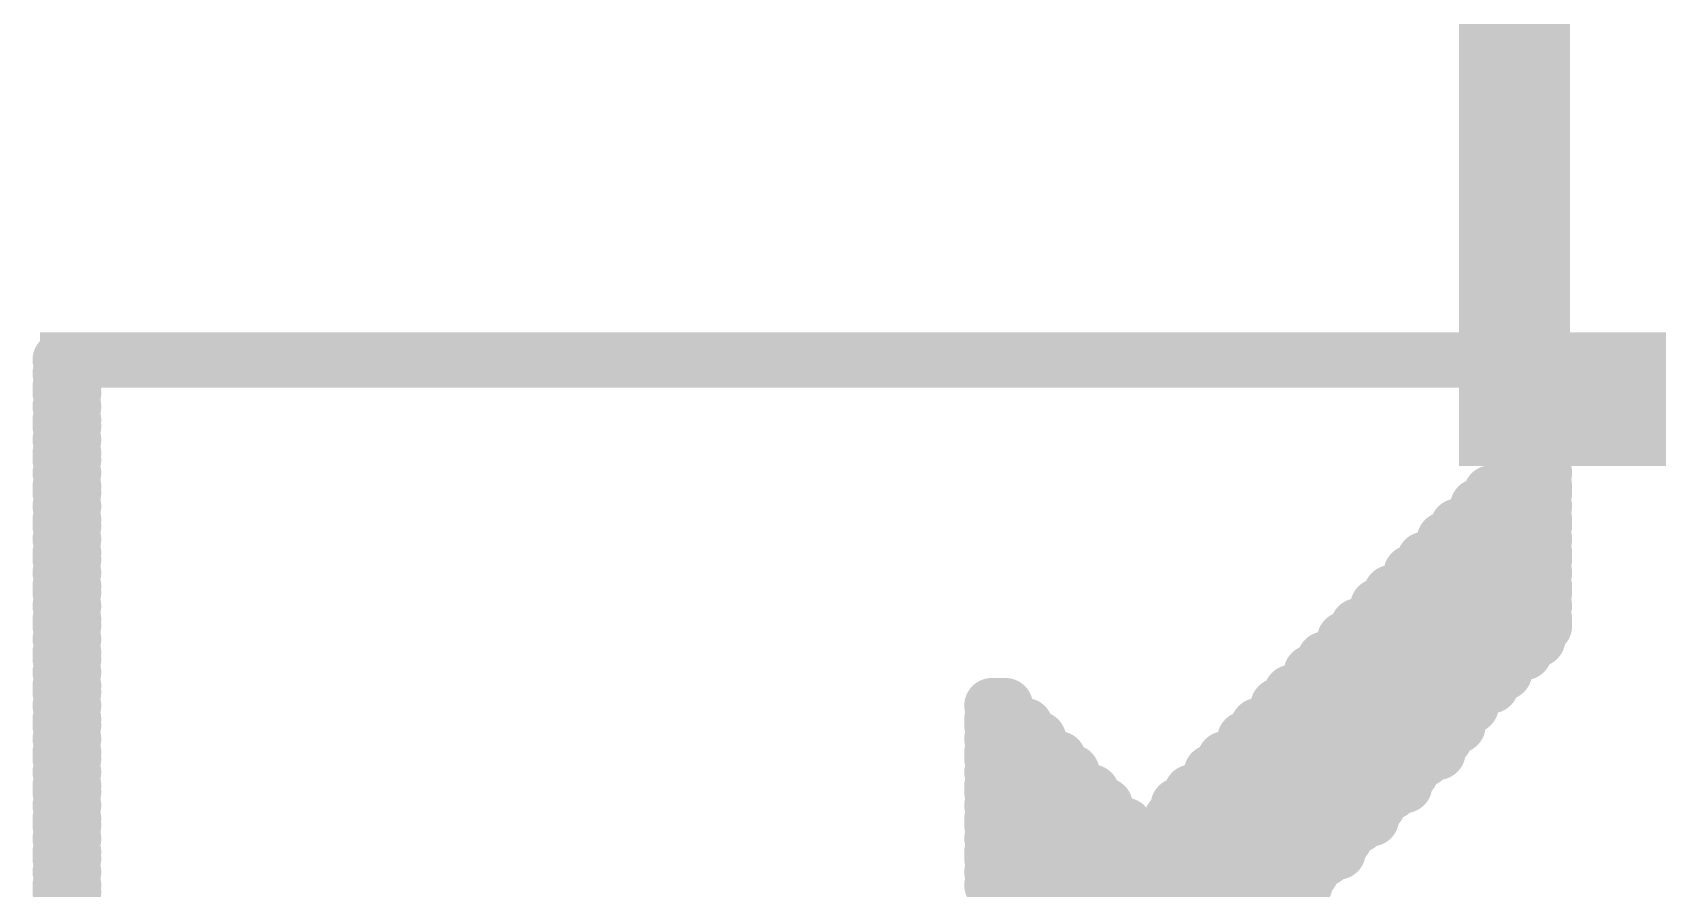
# Model space of a CAD drawing. Extents: x -10 to 105, y 1 to 70.
# Drawn here: x 53.384 to 57.106, y 14.877 to 16.838 of the extents above; entities that cross this region are included whole.
import ezdxf

# ---------------------------------------------------------------- set-up
doc = ezdxf.new("R2010")
doc.units = 0
doc.header["$MEASUREMENT"] = 0
doc.layers.get('0').update_dxf_attribs({"color": 4, "linetype": 'CONTINUOUS'})
doc.layers.add('2D_LINE_126', color=56, linetype='CONTINUOUS')
doc.layers.add('PART_BOT_COPPER_01', color=56, linetype='CONTINUOUS')

# ---------------------------------------------------------------- blocks, each defined once
blk = doc.blocks.new('SMOOTH_0$127')
at = {"const_width": 0.0635}
blk.add_lwpolyline([(-0.03175, 0, 1), (0.03175, 0, 1)], format="xyb", close=True, dxfattribs=at)
blk = doc.blocks.new('DRAWING_5815')
at = {"layer": '2D_LINE_126', "const_width": 0.127}
for points in [[(-6.59892, 4.67868), (-0.19812, 4.67868)], [(-6.59892, 4.6482), (-6.56844, 4.6482)], [(-6.59892, 4.61772), (-6.56844, 4.61772)], [(-6.59892, 4.60248), (-6.56844, 4.60248)], [(-6.59892, 4.572), (-6.56844, 4.572)], [(-6.59892, 4.54152), (-6.56844, 4.54152)], [(-6.59892, 4.52628), (-6.56844, 4.52628)], [(-6.59892, 4.4958), (-6.56844, 4.4958)], [(-6.59892, 4.46532), (-6.56844, 4.46532)], [(-6.59892, 4.45008), (-6.56844, 4.45008)], [(-3.24612, 4.45008), (-3.2004, 4.45008)], [(-3.21564, 4.46532), (-3.2004, 4.46532)], [(-6.59892, 4.4196), (-6.56844, 4.4196)], [(-3.2766, 4.4196), (-3.2004, 4.4196)], [(-6.59892, 4.38912), (-6.56844, 4.38912)], [(-6.59892, 4.37388), (-6.56844, 4.37388)], [(-3.32232, 4.37388), (-3.2004, 4.37388)], [(-3.29184, 4.38912), (-3.2004, 4.38912)], [(-6.59892, 4.3434), (-6.56844, 4.3434)], [(-3.3528, 4.3434), (-3.2004, 4.3434)], [(-6.59892, 4.31292), (-6.56844, 4.31292)], [(-6.59892, 4.29768), (-6.56844, 4.29768)], [(-3.39852, 4.29768), (-3.2004, 4.29768)], [(-3.36804, 4.31292), (-3.2004, 4.31292)], [(-6.59892, 4.2672), (-6.56844, 4.2672)], [(-3.429, 4.2672), (-3.2004, 4.2672)], [(-6.59892, 4.23672), (-6.56844, 4.23672)], [(-6.59892, 4.22148), (-6.56844, 4.22148)], [(-3.47472, 4.22148), (-3.2004, 4.22148)], [(-3.44424, 4.23672), (-3.2004, 4.23672)], [(-6.59892, 4.191), (-6.56844, 4.191)], [(-3.5052, 4.191), (-3.2004, 4.191)], [(-6.59892, 4.16052), (-6.56844, 4.16052)], [(-6.59892, 4.14528), (-6.56844, 4.14528)], [(-3.55092, 4.14528), (-3.2004, 4.14528)], [(-3.52044, 4.16052), (-3.2004, 4.16052)], [(-6.59892, 4.1148), (-6.56844, 4.1148)], [(-3.5814, 4.1148), (-3.2004, 4.1148)], [(-6.59892, 4.08432), (-6.56844, 4.08432)], [(-6.59892, 4.06908), (-6.56844, 4.06908)], [(-3.62712, 4.06908), (-3.2004, 4.06908)], [(-3.59664, 4.08432), (-3.2004, 4.08432)], [(-6.59892, 4.0386), (-6.56844, 4.0386)], [(-3.6576, 4.0386), (-3.21564, 4.0386)], [(-6.59892, 4.00812), (-6.56844, 4.00812)], [(-6.59892, 3.99288), (-6.56844, 3.99288)], [(-3.70332, 3.99288), (-3.2766, 3.99288)], [(-3.67284, 4.00812), (-3.24612, 4.00812)], [(-6.59892, 3.9624), (-6.56844, 3.9624)], [(-3.7338, 3.9624), (-3.29184, 3.9624)], [(-6.59892, 3.93192), (-6.56844, 3.93192)], [(-3.74904, 3.93192), (-3.32232, 3.93192)], [(-6.59892, 3.91668), (-6.56844, 3.91668)], [(-6.59892, 3.8862), (-6.56844, 3.8862)], [(-4.46532, 3.8862), (-4.43484, 3.8862)], [(-3.81, 3.8862), (-3.36804, 3.8862)], [(-3.77952, 3.91668), (-3.3528, 3.91668)], [(-6.59892, 3.85572), (-6.56844, 3.85572)], [(-4.46532, 3.85572), (-4.4196, 3.85572)], [(-3.82524, 3.85572), (-3.39852, 3.85572)], [(-6.59892, 3.84048), (-6.56844, 3.84048)], [(-6.59892, 3.81), (-6.56844, 3.81)], [(-4.46532, 3.84048), (-4.38912, 3.84048)], [(-4.46532, 3.81), (-4.35864, 3.81)], [(-3.8862, 3.81), (-3.429, 3.81)], [(-3.85572, 3.84048), (-3.39852, 3.84048)], [(-6.59892, 3.77952), (-6.56844, 3.77952)], [(-4.46532, 3.77952), (-4.3434, 3.77952)], [(-3.90144, 3.77952), (-3.44424, 3.77952)], [(-6.59892, 3.76428), (-6.56844, 3.76428)], [(-6.59892, 3.7338), (-6.56844, 3.7338)], [(-4.46532, 3.76428), (-4.31292, 3.76428)], [(-4.46532, 3.7338), (-4.28244, 3.7338)], [(-3.9624, 3.7338), (-3.5052, 3.7338)], [(-3.93192, 3.76428), (-3.47472, 3.76428)], [(-6.59892, 3.70332), (-6.56844, 3.70332)], [(-4.46532, 3.70332), (-4.2672, 3.70332)], [(-3.97764, 3.70332), (-3.52044, 3.70332)], [(-6.59892, 3.68808), (-6.56844, 3.68808)], [(-6.59892, 3.6576), (-6.56844, 3.6576)], [(-4.46532, 3.68808), (-4.23672, 3.68808)], [(-4.46532, 3.6576), (-4.20624, 3.6576)], [(-4.0386, 3.6576), (-3.5814, 3.6576)], [(-4.00812, 3.68808), (-3.55092, 3.68808)], [(-6.59892, 3.62712), (-6.56844, 3.62712)], [(-4.46532, 3.62712), (-4.191, 3.62712)], [(-4.05384, 3.62712), (-3.59664, 3.62712)], [(-6.59892, 3.61188), (-6.56844, 3.61188)], [(-4.46532, 3.61188), (-4.16052, 3.61188)], [(-4.05384, 3.61188), (-3.62712, 3.61188)], [(-6.59892, 3.5814), (-6.56844, 3.5814)], [(-6.59892, 3.55092), (-6.56844, 3.55092)], [(-4.46532, 3.5814), (-4.13004, 3.5814)], [(-4.46532, 3.55092), (-3.67284, 3.55092)], [(-4.08432, 3.5814), (-3.6576, 3.5814)], [(-6.59892, 3.53568), (-6.56844, 3.53568)], [(-4.46532, 3.53568), (-3.70332, 3.53568)], [(-6.59892, 3.5052), (-6.56844, 3.5052)], [(-6.59892, 3.47472), (-6.56844, 3.47472)], [(-4.46532, 3.5052), (-3.7338, 3.5052)], [(-4.46532, 3.47472), (-3.74904, 3.47472)], [(-6.59892, 3.45948), (-6.56844, 3.45948)], [(-4.43484, 3.45948), (-3.77952, 3.45948)], [(-6.59892, 3.429), (-6.56844, 3.429)], [(-4.4196, 3.429), (-3.81, 3.429)]]:
    blk.add_lwpolyline(points, dxfattribs=at)
blk.add_lwpolyline([(-6.5817, 4.67868), (-0.21336, 4.67868), (-0.21336, 0.00015), (-6.5817, 0.00015)], close=True, dxfattribs=at)
at = {"layer": '2D_LINE_126'}
for p in [(-6.59892, 4.67868), (-6.5817, 4.67868), (-6.59892, 4.6482), (-6.56844, 4.6482), (-6.59892, 4.61772), (-6.59892, 4.60248), (-6.56844, 4.61772), (-6.56844, 4.60248), (-6.59892, 4.572), (-6.56844, 4.572), (-6.59892, 4.54152), (-6.59892, 4.52628), (-6.56844, 4.54152), (-6.56844, 4.52628), (-6.59892, 4.4958), (-6.56844, 4.4958), (-6.59892, 4.46532), (-6.59892, 4.45008), (-6.56844, 4.46532), (-6.56844, 4.45008), (-3.24612, 4.45008), (-3.21564, 4.46532), (-3.2004, 4.46532), (-3.2004, 4.45008), (-6.59892, 4.4196), (-6.56844, 4.4196), (-3.2766, 4.4196), (-3.2004, 4.4196), (-6.59892, 4.38912), (-6.59892, 4.37388), (-6.56844, 4.38912), (-6.56844, 4.37388), (-3.32232, 4.37388), (-3.29184, 4.38912), (-3.2004, 4.38912), (-3.2004, 4.37388), (-6.59892, 4.3434), (-6.56844, 4.3434), (-3.3528, 4.3434), (-3.2004, 4.3434), (-6.59892, 4.31292), (-6.59892, 4.29768), (-6.56844, 4.31292), (-6.56844, 4.29768), (-3.39852, 4.29768), (-3.36804, 4.31292), (-3.2004, 4.31292), (-3.2004, 4.29768), (-6.59892, 4.2672), (-6.56844, 4.2672), (-3.429, 4.2672), (-3.2004, 4.2672), (-6.59892, 4.23672), (-6.59892, 4.22148), (-6.56844, 4.23672), (-6.56844, 4.22148), (-3.47472, 4.22148), (-3.44424, 4.23672), (-3.2004, 4.23672), (-3.2004, 4.22148), (-6.59892, 4.191), (-6.56844, 4.191), (-3.5052, 4.191), (-3.2004, 4.191), (-6.59892, 4.16052), (-6.59892, 4.14528), (-6.56844, 4.16052), (-6.56844, 4.14528), (-3.55092, 4.14528), (-3.52044, 4.16052), (-3.2004, 4.16052), (-3.2004, 4.14528), (-6.59892, 4.1148), (-6.56844, 4.1148), (-3.5814, 4.1148), (-3.2004, 4.1148), (-6.59892, 4.08432), (-6.59892, 4.06908), (-6.56844, 4.08432), (-6.56844, 4.06908), (-3.62712, 4.06908), (-3.59664, 4.08432), (-3.2004, 4.08432), (-3.2004, 4.06908), (-6.59892, 4.0386), (-6.56844, 4.0386), (-3.6576, 4.0386), (-3.21564, 4.0386), (-6.59892, 4.00812), (-6.59892, 3.99288), (-6.56844, 4.00812), (-6.56844, 3.99288), (-3.70332, 3.99288), (-3.67284, 4.00812), (-3.2766, 3.99288), (-3.24612, 4.00812), (-6.59892, 3.9624), (-6.56844, 3.9624), (-3.7338, 3.9624), (-3.29184, 3.9624), (-6.59892, 3.93192), (-6.56844, 3.93192), (-3.74904, 3.93192), (-3.32232, 3.93192), (-6.59892, 3.91668), (-6.59892, 3.8862), (-6.56844, 3.91668), (-6.56844, 3.8862), (-4.46532, 3.8862), (-4.43484, 3.8862), (-3.81, 3.8862), (-3.77952, 3.91668), (-3.36804, 3.8862), (-3.3528, 3.91668), (-6.59892, 3.85572), (-6.56844, 3.85572), (-4.46532, 3.85572), (-4.4196, 3.85572), (-3.82524, 3.85572), (-3.39852, 3.85572), (-6.59892, 3.84048), (-6.59892, 3.81), (-6.56844, 3.84048), (-6.56844, 3.81), (-4.46532, 3.84048), (-4.46532, 3.81), (-4.38912, 3.84048), (-4.35864, 3.81), (-3.8862, 3.81), (-3.85572, 3.84048), (-3.429, 3.81), (-3.39852, 3.84048), (-6.59892, 3.77952), (-6.56844, 3.77952), (-4.46532, 3.77952), (-4.3434, 3.77952), (-3.90144, 3.77952), (-3.44424, 3.77952), (-6.59892, 3.76428), (-6.59892, 3.7338), (-6.56844, 3.76428), (-6.56844, 3.7338), (-4.46532, 3.76428), (-4.46532, 3.7338), (-4.31292, 3.76428), (-4.28244, 3.7338), (-3.9624, 3.7338), (-3.93192, 3.76428), (-3.5052, 3.7338), (-3.47472, 3.76428), (-6.59892, 3.70332), (-6.56844, 3.70332), (-4.46532, 3.70332), (-4.2672, 3.70332), (-3.97764, 3.70332), (-3.52044, 3.70332), (-6.59892, 3.68808), (-6.59892, 3.6576), (-6.56844, 3.68808), (-6.56844, 3.6576), (-4.46532, 3.68808), (-4.46532, 3.6576), (-4.23672, 3.68808), (-4.20624, 3.6576), (-4.0386, 3.6576), (-4.00812, 3.68808), (-3.5814, 3.6576), (-3.55092, 3.68808), (-6.59892, 3.62712), (-6.56844, 3.62712), (-4.46532, 3.62712), (-4.191, 3.62712), (-4.05384, 3.62712), (-3.59664, 3.62712), (-6.59892, 3.61188), (-6.56844, 3.61188), (-4.46532, 3.61188), (-4.16052, 3.61188), (-4.05384, 3.61188), (-3.62712, 3.61188), (-6.59892, 3.5814), (-6.59892, 3.55092), (-6.56844, 3.5814), (-6.56844, 3.55092), (-4.46532, 3.5814), (-4.46532, 3.55092), (-4.13004, 3.5814), (-4.08432, 3.5814), (-3.67284, 3.55092), (-3.6576, 3.5814), (-6.59892, 3.53568), (-6.56844, 3.53568), (-4.46532, 3.53568), (-3.70332, 3.53568), (-6.59892, 3.5052), (-6.59892, 3.47472), (-6.56844, 3.5052), (-6.56844, 3.47472), (-4.46532, 3.5052), (-4.46532, 3.47472), (-3.74904, 3.47472), (-3.7338, 3.5052), (-6.59892, 3.45948), (-6.56844, 3.45948), (-4.43484, 3.45948), (-3.77952, 3.45948), (-6.59892, 3.429), (-6.56844, 3.429), (-4.4196, 3.429), (-3.81, 3.429)]:
    blk.add_blockref('SMOOTH_0$127', p, dxfattribs=at)
blk = doc.blocks.new('SMOOTH_0$254')
at = {"const_width": 0.127}
blk.add_lwpolyline([(-0.0635, 0, 1), (0.0635, 0, 1)], format="xyb", close=True, dxfattribs=at)
blk = doc.blocks.new('PART_BODY_BOT_5764')
at = {"layer": 'PART_BOT_COPPER_01', "const_width": 0.254}
blk.add_lwpolyline([(-0.2, 8.5), (1.3, 8.5), (1.3, 7.1628), (-0.2, 7.1628)], close=True, dxfattribs=at)
at = {"layer": 'PART_BOT_COPPER_01'}
blk.add_blockref('SMOOTH_0$254', (1.3, 8.5), dxfattribs=at)
blk = doc.blocks.new('SYM_BOT_40')
blk.add_blockref('PART_BODY_BOT_5764', (0, 0))
blk = doc.blocks.new('PART_BOT_310')
blk.add_blockref('SYM_BOT_40', (0, 0))

msp = doc.modelspace()

# ---------------------------------------------------------------- block references
at = {"xscale": -1, "rotation": 90}
msp.add_blockref('PART_BOT_310', (65.278, 17.272), dxfattribs=at)
msp.add_blockref('DRAWING_5815', (60.0469, 11.4094))

doc.saveas('drawing.dxf')
